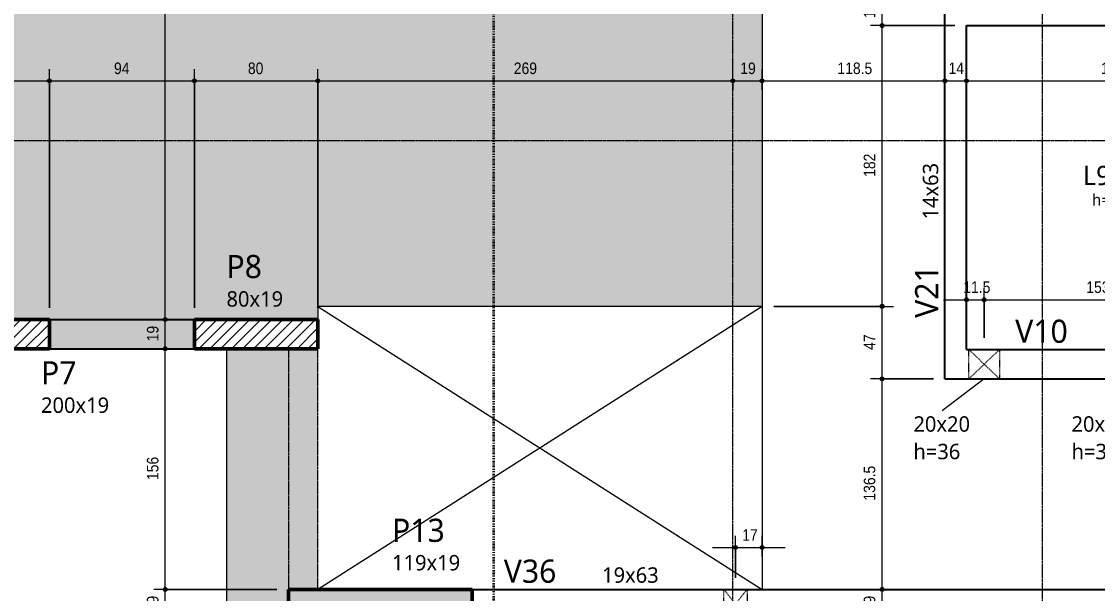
# Model space of a CAD drawing. Header units: centimetres. Extents: x -1475 to 26323, y -1238 to 84208.
# Drawn here: x 6985 to 7683, y -373 to -3 of the extents above; entities that cross this region are included whole.
import ezdxf

# ---------------------------------------------------------------- set-up
doc = ezdxf.new("R2010")
doc.units = ezdxf.units.CM
for name, pattern in [('Centro de 6 mm', [1.32, 0.6, -0.24, 0.24, -0.24]), ('Dash dot', [1.5875, 0.635, -0.47625, 0, -0.47625]), ('Hidden', [0.714375, 0.47625, -0.238125]), ('Traço', [0.635, 0.3175, -0.3175])]:
    doc.linetypes.add(name, pattern=pattern)
for name, color, linetype, lineweight in [('A-ANNO-DIMS', 7, 'Continuous', 9), ('A-ANNO-DIMS-50', 7, 'Continuous', 9), ('A-DETL', 7, 'Hidden', 18), ('A-FLOR', 7, 'Continuous', 9), ('A-FLOR-IDEN', 7, 'Continuous', 9), ('A-GENM', 7, 'Continuous', 18), ('A-GENM-HDLN', 7, 'Traço', 18), ('A-GENM-IDEN', 7, 'Continuous', 9), ('G-ANNO-SYMB', 7, 'Continuous', 9), ('S-BEAM', 7, 'Continuous', 9), ('S-BEAM-IDEN', 7, 'Continuous', 9), ('S-COLS', 7, 'Continuous', 9), ('S-COLS-IDEN', 7, 'Continuous', 9), ('S-GRID', 7, 'Continuous', 9)]:
    doc.layers.add(name, color=color, linetype=linetype, lineweight=lineweight)
doc.styles.add('Fira Sans', font='', dxfattribs={"width": 0.9, "height": 7.5})
doc.styles.add('Gadugi', font='gadugi.ttf', dxfattribs={"height": 10})
doc.styles.add('Gadugi_1', font='gadugi.ttf', dxfattribs={"height": 15})
doc.styles.add('Gadugi_3', font='gadugi.ttf', dxfattribs={"height": 7.5})
doc.styles.add('Gadugi_4', font='gadugi.ttf', dxfattribs={"height": 12.5})
doc.styles.get('Fira Sans').set_extended_font_data('Fira Sans')
doc.dimstyles.new('PED_R80_1_5mm_ACIMA_As_ESQ__R00', dxfattribs={"dimscale": 30.48, "dimtxt": 10.229846, "dimasz": 0.328084, "dimexe": 0.246063, "dimexo": 0.246063, "dimgap": 0.049213, "dimtad": 1, "dimdec": 1, "dimrnd": 0.5, "dimdsep": 46, "dimtxsty": 'Fira Sans', "dimblk1": 'DOTSMALL', "dimblk2": 'DOTSMALL', "dimsah": 1, "dimcen": 0.09, "dimdle": 0.492126, "dimazin": 0, "dimtfac": 1, "dimtdec": 4, "dimtix": 1, "dimtmove": 0, "dimatfit": 3, "dimfxl": 1, "dimtvp": 1, "dimtolj": 1, "dimtzin": 0, "dimarcsym": 2})
doc.dimstyles.new('PED_R80_1_5mm_ACIMA_As_ESQ__R00_4', dxfattribs={"dimscale": 30.48, "dimtxt": 10.229846, "dimasz": 0.328084, "dimexe": 0.246063, "dimexo": 0.246063, "dimgap": 0.049213, "dimtad": 1, "dimdec": 1, "dimrnd": 0.5, "dimdsep": 46, "dimtxsty": 'Fira Sans', "dimblk1": 'DOTSMALL', "dimblk2": 'DOTSMALL', "dimsah": 1, "dimcen": 0.09, "dimdle": 0.492126, "dimazin": 0, "dimtfac": 1, "dimtdec": 4, "dimtix": 1, "dimtmove": 0, "dimatfit": 3, "dimfxl": 1, "dimtvp": 1, "dimtolj": 1, "dimtzin": 0, "dimarcsym": 2})
pattern_1 = [(45, (8297.7794, 0), (-3.535534, 3.535534), [])]

# ---------------------------------------------------------------- blocks, each defined once
blk = doc.blocks.new('PED_FURO_RETANGULAR_R04_2020 _INSTÂNCIA_ - FURO RET-3778599-PL300 - FORMA DO DUPLEX SUPERIOR')
at = {"layer": 'A-GENM-HDLN'}
for p, q in [((-7.5, 9.5), (7.5, -9.5)), ((-7.5, -9.5), (7.5, 9.5)), ((-7.5, -9.5), (-7.5, 9.5)), ((7.5, 9.5), (7.5, -9.5))]:
    blk.add_line(p, q, dxfattribs=at)
blk = doc.blocks.new('PED_FURO_RETANGULAR_R04_2020 _INSTÂNCIA_ - FURO RET-3780401-PL300 - FORMA DO DUPLEX SUPERIOR')
at = {"layer": 'A-GENM-HDLN'}
for p, q in [((-10, 9.5), (10, -9.5)), ((-10, -9.5), (10, 9.5)), ((-10, -9.5), (-10, 9.5)), ((10, 9.5), (10, -9.5))]:
    blk.add_line(p, q, dxfattribs=at)
blk = doc.blocks.new('DIMBLOCK38-PL300 - FORMA DO DUPLEX SUPERIOR')
at = {"layer": 'A-ANNO-DIMS-50', "true_color": 0x000032}
h = blk.add_hatch(color=178, dxfattribs=at)
edge = h.paths.add_edge_path(flags=0)
edge.add_arc((7078.38, -370.75), 1.25, 0, 360)
h = blk.add_hatch(color=178, dxfattribs=at)
edge = h.paths.add_edge_path(flags=0)
edge.add_arc((7078.38, -389.75), 1.25, 0, 360)
at = {"layer": 'A-ANNO-DIMS-50', "color": 178, "true_color": 0x000032}
for p, q in [((7150.78, -370.75), (7070.88, -370.75)), ((7078.38, -389.75), (7078.38, -370.75)), ((7078.38, -370.75), (7150.78, -370.75)), ((7150.78, -389.75), (7070.88, -389.75)), ((7078.38, -389.75), (7150.78, -389.75))]:
    blk.add_line(p, q, dxfattribs=at)
for centre in [(7078.38, -370.75), (7078.38, -389.75)]:
    blk.add_circle(centre, 1.25, dxfattribs=at)
at = {"layer": 'A-ANNO-DIMS-50', "color": 0, "insert": (7066.49, -384.91), "char_height": 7.5, "width": 11.1741, "attachment_point": 1, "rotation": 90, "line_spacing_factor": 1.049215, "style": 'Fira Sans'}
blk.add_mtext('19', dxfattribs=at)
blk = doc.blocks.new('_DotSmall')
at = {"color": 0, "linetype": 'ByBlock', "const_width": 0.5}
blk.add_lwpolyline([(-0.0625, 0, 1), (0.0625, 0, 1)], format="xyb", close=True, dxfattribs=at)
blk = doc.blocks.new('DIMBLOCK39-PL300 - FORMA DO DUPLEX SUPERIOR')
at = {"layer": 'A-ANNO-DIMS-50', "true_color": 0x000032}
h = blk.add_hatch(color=178, dxfattribs=at)
edge = h.paths.add_edge_path(flags=0)
edge.add_arc((7078.38, -214.75), 1.25, 0, 360)
h = blk.add_hatch(color=178, dxfattribs=at)
edge = h.paths.add_edge_path(flags=0)
edge.add_arc((7078.38, -370.75), 1.25, 0, 360)
at = {"layer": 'A-ANNO-DIMS-50', "color": 178, "true_color": 0x000032}
for p, q in [((7084.11, -214.75), (7070.88, -214.75)), ((7078.38, -370.75), (7078.38, -214.75)), ((7078.38, -214.75), (7084.11, -214.75)), ((7150.78, -370.75), (7070.88, -370.75)), ((7078.38, -370.75), (7150.78, -370.75))]:
    blk.add_line(p, q, dxfattribs=at)
for centre in [(7078.38, -214.75), (7078.38, -370.75)]:
    blk.add_circle(centre, 1.25, dxfattribs=at)
at = {"layer": 'A-ANNO-DIMS-50', "color": 0, "insert": (7066.49, -299.83), "char_height": 7.5, "width": 16.9973, "attachment_point": 1, "rotation": 90, "line_spacing_factor": 1.049215, "style": 'Fira Sans'}
blk.add_mtext('156', dxfattribs=at)
blk = doc.blocks.new('DIMBLOCK40-PL300 - FORMA DO DUPLEX SUPERIOR')
at = {"layer": 'A-ANNO-DIMS-50', "true_color": 0x000032}
h = blk.add_hatch(color=178, dxfattribs=at)
edge = h.paths.add_edge_path(flags=0)
edge.add_arc((7078.38, -195.75), 1.25, 0, 360)
h = blk.add_hatch(color=178, dxfattribs=at)
edge = h.paths.add_edge_path(flags=0)
edge.add_arc((7078.38, -214.75), 1.25, 0, 360)
at = {"layer": 'A-ANNO-DIMS-50', "color": 178, "true_color": 0x000032}
for p, q in [((7084.11, -195.75), (7070.88, -195.75)), ((7078.38, -214.75), (7078.38, -195.75)), ((7078.38, -195.75), (7084.11, -195.75)), ((7084.11, -214.75), (7070.88, -214.75)), ((7078.38, -214.75), (7084.11, -214.75))]:
    blk.add_line(p, q, dxfattribs=at)
for centre in [(7078.38, -195.75), (7078.38, -214.75)]:
    blk.add_circle(centre, 1.25, dxfattribs=at)
at = {"layer": 'A-ANNO-DIMS-50', "color": 0, "insert": (7066.49, -209.91), "char_height": 7.5, "width": 11.1741, "attachment_point": 1, "rotation": 90, "line_spacing_factor": 1.049215, "style": 'Fira Sans'}
blk.add_mtext('19', dxfattribs=at)
blk = doc.blocks.new('DIMBLOCK41-PL300 - FORMA DO DUPLEX SUPERIOR')
at = {"layer": 'A-ANNO-DIMS-50', "true_color": 0x000032}
h = blk.add_hatch(color=178, dxfattribs=at)
edge = h.paths.add_edge_path(flags=0)
edge.add_arc((7078.38, 223.75), 1.25, 0, 360)
h = blk.add_hatch(color=178, dxfattribs=at)
edge = h.paths.add_edge_path(flags=0)
edge.add_arc((7078.38, -195.75), 1.25, 0, 360)
at = {"layer": 'A-ANNO-DIMS-50', "color": 178, "true_color": 0x000032}
for p, q in [((7084.11, 223.75), (7070.88, 223.75)), ((7078.38, -195.75), (7078.38, 223.75)), ((7078.38, 223.75), (7084.11, 223.75)), ((7084.11, -195.75), (7070.88, -195.75)), ((7078.38, -195.75), (7084.11, -195.75))]:
    blk.add_line(p, q, dxfattribs=at)
for centre in [(7078.38, 223.75), (7078.38, -195.75)]:
    blk.add_circle(centre, 1.25, dxfattribs=at)
at = {"layer": 'A-ANNO-DIMS-50', "color": 0, "insert": (7066.49, 3.18), "char_height": 7.5, "width": 25.9681, "attachment_point": 1, "rotation": 90, "line_spacing_factor": 1.049215, "style": 'Fira Sans'}
blk.add_mtext('419.5', dxfattribs=at)
blk = doc.blocks.new('DIMBLOCK52-PL300 - FORMA DO DUPLEX SUPERIOR')
at = {"layer": 'A-ANNO-DIMS-50', "true_color": 0x000032}
h = blk.add_hatch(color=178, dxfattribs=at)
edge = h.paths.add_edge_path(flags=0)
edge.add_arc((7543.02, -370.75), 1.25, 0, 360)
h = blk.add_hatch(color=178, dxfattribs=at)
edge = h.paths.add_edge_path(flags=0)
edge.add_arc((7543.02, -389.75), 1.25, 0, 360)
at = {"layer": 'A-ANNO-DIMS-50', "color": 178, "true_color": 0x000032}
for p, q in [((7548.75, -370.75), (7535.52, -370.75)), ((7543.02, -389.75), (7543.02, -370.75)), ((7543.02, -370.75), (7548.75, -370.75)), ((7548.75, -389.75), (7535.52, -389.75)), ((7543.02, -389.75), (7548.75, -389.75))]:
    blk.add_line(p, q, dxfattribs=at)
for centre in [(7543.02, -370.75), (7543.02, -389.75)]:
    blk.add_circle(centre, 1.25, dxfattribs=at)
at = {"layer": 'A-ANNO-DIMS-50', "color": 0, "insert": (7531.14, -384.91), "char_height": 7.5, "width": 11.1741, "attachment_point": 1, "rotation": 90, "line_spacing_factor": 1.049215, "style": 'Fira Sans'}
blk.add_mtext('19', dxfattribs=at)
blk = doc.blocks.new('DIMBLOCK53-PL300 - FORMA DO DUPLEX SUPERIOR')
at = {"layer": 'A-ANNO-DIMS-50', "true_color": 0x000032}
h = blk.add_hatch(color=178, dxfattribs=at)
edge = h.paths.add_edge_path(flags=0)
edge.add_arc((7543.02, -234.25), 1.25, 0, 360)
h = blk.add_hatch(color=178, dxfattribs=at)
edge = h.paths.add_edge_path(flags=0)
edge.add_arc((7543.02, -370.75), 1.25, 0, 360)
at = {"layer": 'A-ANNO-DIMS-50', "color": 178, "true_color": 0x000032}
for p, q in [((7576.28, -234.25), (7535.52, -234.25)), ((7543.02, -370.75), (7543.02, -234.25)), ((7543.02, -234.25), (7576.28, -234.25)), ((7548.75, -370.75), (7535.52, -370.75)), ((7543.02, -370.75), (7548.75, -370.75))]:
    blk.add_line(p, q, dxfattribs=at)
for centre in [(7543.02, -234.25), (7543.02, -370.75)]:
    blk.add_circle(centre, 1.25, dxfattribs=at)
at = {"layer": 'A-ANNO-DIMS-50', "color": 0, "insert": (7531.14, -313.19), "char_height": 7.5, "width": 25.6533, "attachment_point": 1, "rotation": 90, "line_spacing_factor": 1.049215, "style": 'Fira Sans'}
blk.add_mtext('136.5', dxfattribs=at)
blk = doc.blocks.new('DIMBLOCK54-PL300 - FORMA DO DUPLEX SUPERIOR')
at = {"layer": 'A-ANNO-DIMS-50', "true_color": 0x000032}
h = blk.add_hatch(color=178, dxfattribs=at)
edge = h.paths.add_edge_path(flags=0)
edge.add_arc((7543.02, -187.25), 1.25, 0, 360)
h = blk.add_hatch(color=178, dxfattribs=at)
edge = h.paths.add_edge_path(flags=0)
edge.add_arc((7543.02, -234.25), 1.25, 0, 360)
at = {"layer": 'A-ANNO-DIMS-50', "color": 178, "true_color": 0x000032}
for p, q in [((7472.78, -187.25), (7550.52, -187.25)), ((7543.02, -187.25), (7472.78, -187.25)), ((7543.02, -234.25), (7543.02, -187.25)), ((7576.28, -234.25), (7535.52, -234.25)), ((7543.02, -234.25), (7576.28, -234.25))]:
    blk.add_line(p, q, dxfattribs=at)
for centre in [(7543.02, -187.25), (7543.02, -234.25)]:
    blk.add_circle(centre, 1.25, dxfattribs=at)
at = {"layer": 'A-ANNO-DIMS-50', "color": 0, "insert": (7531.14, -215.47), "char_height": 7.5, "width": 11.3315, "attachment_point": 1, "rotation": 90, "line_spacing_factor": 1.049215, "style": 'Fira Sans'}
blk.add_mtext('47', dxfattribs=at)
blk = doc.blocks.new('DIMBLOCK55-PL300 - FORMA DO DUPLEX SUPERIOR')
at = {"layer": 'A-ANNO-DIMS-50', "true_color": 0x000032}
h = blk.add_hatch(color=178, dxfattribs=at)
edge = h.paths.add_edge_path(flags=0)
edge.add_arc((7543.02, -5.25), 1.25, 0, 360)
h = blk.add_hatch(color=178, dxfattribs=at)
edge = h.paths.add_edge_path(flags=0)
edge.add_arc((7543.02, -187.25), 1.25, 0, 360)
at = {"layer": 'A-ANNO-DIMS-50', "color": 178, "true_color": 0x000032}
for p, q in [((7590.28, -5.25), (7535.52, -5.25)), ((7543.02, -187.25), (7543.02, -5.25)), ((7543.02, -5.25), (7590.28, -5.25)), ((7472.78, -187.25), (7550.52, -187.25)), ((7543.02, -187.25), (7472.78, -187.25))]:
    blk.add_line(p, q, dxfattribs=at)
for centre in [(7543.02, -5.25), (7543.02, -187.25)]:
    blk.add_circle(centre, 1.25, dxfattribs=at)
at = {"layer": 'A-ANNO-DIMS-50', "color": 0, "insert": (7531.14, -103.33), "char_height": 7.5, "width": 16.9973, "attachment_point": 1, "rotation": 90, "line_spacing_factor": 1.049215, "style": 'Fira Sans'}
blk.add_mtext('182', dxfattribs=at)
blk = doc.blocks.new('DIMBLOCK56-PL300 - FORMA DO DUPLEX SUPERIOR')
at = {"layer": 'A-ANNO-DIMS-50', "true_color": 0x000032}
h = blk.add_hatch(color=178, dxfattribs=at)
edge = h.paths.add_edge_path(flags=0)
edge.add_arc((7543.02, 13.75), 1.25, 0, 360)
h = blk.add_hatch(color=178, dxfattribs=at)
edge = h.paths.add_edge_path(flags=0)
edge.add_arc((7543.02, -5.25), 1.25, 0, 360)
at = {"layer": 'A-ANNO-DIMS-50', "color": 178, "true_color": 0x000032}
for p, q in [((7590.28, 13.75), (7535.52, 13.75)), ((7543.02, -5.25), (7543.02, 13.75)), ((7543.02, 13.75), (7590.28, 13.75)), ((7590.28, -5.25), (7535.52, -5.25)), ((7543.02, -5.25), (7590.28, -5.25))]:
    blk.add_line(p, q, dxfattribs=at)
for centre in [(7543.02, 13.75), (7543.02, -5.25)]:
    blk.add_circle(centre, 1.25, dxfattribs=at)
at = {"layer": 'A-ANNO-DIMS-50', "color": 0, "insert": (7531.14, -0.41), "char_height": 7.5, "width": 11.1741, "attachment_point": 1, "rotation": 90, "line_spacing_factor": 1.049215, "style": 'Fira Sans'}
blk.add_mtext('19', dxfattribs=at)
blk = doc.blocks.new('DIMBLOCK150-PL300 - FORMA DO DUPLEX SUPERIOR')
at = {"layer": 'A-ANNO-DIMS-50', "true_color": 0x000032}
h = blk.add_hatch(color=178, dxfattribs=at)
edge = h.paths.add_edge_path(flags=0)
edge.add_arc((6822.28, -41.09), 1.25, 0, 360)
h = blk.add_hatch(color=178, dxfattribs=at)
edge = h.paths.add_edge_path(flags=0)
edge.add_arc((7003.28, -41.09), 1.25, 0, 360)
at = {"layer": 'A-ANNO-DIMS-50', "color": 178, "true_color": 0x000032}
for p, q in [((6822.28, -46.82), (6822.28, -33.59)), ((7003.28, -188.25), (7003.28, -33.59)), ((6822.28, -41.09), (7003.28, -41.09)), ((6822.28, -41.09), (6822.28, -46.82)), ((7003.28, -41.09), (7003.28, -188.25))]:
    blk.add_line(p, q, dxfattribs=at)
for centre in [(6822.28, -41.09), (7003.28, -41.09)]:
    blk.add_circle(centre, 1.25, dxfattribs=at)
at = {"layer": 'A-ANNO-DIMS-50', "color": 0, "insert": (6905.96, -29.2), "char_height": 7.5, "width": 16.3678, "attachment_point": 1, "line_spacing_factor": 1.049215, "style": 'Fira Sans'}
blk.add_mtext('181', dxfattribs=at)
blk = doc.blocks.new('DIMBLOCK151-PL300 - FORMA DO DUPLEX SUPERIOR')
at = {"layer": 'A-ANNO-DIMS-50', "true_color": 0x000032}
h = blk.add_hatch(color=178, dxfattribs=at)
edge = h.paths.add_edge_path(flags=0)
edge.add_arc((7003.28, -41.09), 1.25, 0, 360)
h = blk.add_hatch(color=178, dxfattribs=at)
edge = h.paths.add_edge_path(flags=0)
edge.add_arc((7097.28, -41.09), 1.25, 0, 360)
at = {"layer": 'A-ANNO-DIMS-50', "color": 178, "true_color": 0x000032}
for p, q in [((7003.28, -188.25), (7003.28, -33.59)), ((7097.28, -188.25), (7097.28, -33.59)), ((7003.28, -41.09), (7097.28, -41.09)), ((7003.28, -41.09), (7003.28, -188.25)), ((7097.28, -41.09), (7097.28, -188.25))]:
    blk.add_line(p, q, dxfattribs=at)
for centre in [(7003.28, -41.09), (7097.28, -41.09)]:
    blk.add_circle(centre, 1.25, dxfattribs=at)
at = {"layer": 'A-ANNO-DIMS-50', "color": 0, "insert": (7045.16, -29.2), "char_height": 7.5, "width": 12.2758, "attachment_point": 1, "line_spacing_factor": 1.049215, "style": 'Fira Sans'}
blk.add_mtext('94', dxfattribs=at)
blk = doc.blocks.new('DIMBLOCK152-PL300 - FORMA DO DUPLEX SUPERIOR')
at = {"layer": 'A-ANNO-DIMS-50', "true_color": 0x000032}
h = blk.add_hatch(color=178, dxfattribs=at)
edge = h.paths.add_edge_path(flags=0)
edge.add_arc((7097.28, -41.09), 1.25, 0, 360)
h = blk.add_hatch(color=178, dxfattribs=at)
edge = h.paths.add_edge_path(flags=0)
edge.add_arc((7177.28, -41.09), 1.25, 0, 360)
at = {"layer": 'A-ANNO-DIMS-50', "color": 178, "true_color": 0x000032}
for p, q in [((7097.28, -188.25), (7097.28, -33.59)), ((7177.28, -188.25), (7177.28, -33.59)), ((7097.28, -41.09), (7177.28, -41.09)), ((7097.28, -41.09), (7097.28, -188.25)), ((7177.28, -41.09), (7177.28, -188.25))]:
    blk.add_line(p, q, dxfattribs=at)
for centre in [(7097.28, -41.09), (7177.28, -41.09)]:
    blk.add_circle(centre, 1.25, dxfattribs=at)
at = {"layer": 'A-ANNO-DIMS-50', "color": 0, "insert": (7131.97, -29.2), "char_height": 7.5, "width": 12.748, "attachment_point": 1, "line_spacing_factor": 1.049215, "style": 'Fira Sans'}
blk.add_mtext('80', dxfattribs=at)
blk = doc.blocks.new('DIMBLOCK153-PL300 - FORMA DO DUPLEX SUPERIOR')
at = {"layer": 'A-ANNO-DIMS-50', "true_color": 0x000032}
h = blk.add_hatch(color=178, dxfattribs=at)
edge = h.paths.add_edge_path(flags=0)
edge.add_arc((7177.28, -41.09), 1.25, 0, 360)
h = blk.add_hatch(color=178, dxfattribs=at)
edge = h.paths.add_edge_path(flags=0)
edge.add_arc((7446.28, -41.09), 1.25, 0, 360)
at = {"layer": 'A-ANNO-DIMS-50', "color": 178, "true_color": 0x000032}
for p, q in [((7177.28, -188.25), (7177.28, -33.59)), ((7446.28, -46.82), (7446.28, -33.59)), ((7177.28, -41.09), (7446.28, -41.09)), ((7177.28, -41.09), (7177.28, -188.25)), ((7446.28, -41.09), (7446.28, -46.82))]:
    blk.add_line(p, q, dxfattribs=at)
for centre in [(7177.28, -41.09), (7446.28, -41.09)]:
    blk.add_circle(centre, 1.25, dxfattribs=at)
at = {"layer": 'A-ANNO-DIMS-50', "color": 0, "insert": (7304.3, -29.2), "char_height": 7.5, "width": 17.9416, "attachment_point": 1, "line_spacing_factor": 1.049215, "style": 'Fira Sans'}
blk.add_mtext('269', dxfattribs=at)
blk = doc.blocks.new('DIMBLOCK154-PL300 - FORMA DO DUPLEX SUPERIOR')
at = {"layer": 'A-ANNO-DIMS-50', "true_color": 0x000032}
h = blk.add_hatch(color=178, dxfattribs=at)
edge = h.paths.add_edge_path(flags=0)
edge.add_arc((7446.28, -41.09), 1.25, 0, 360)
h = blk.add_hatch(color=178, dxfattribs=at)
edge = h.paths.add_edge_path(flags=0)
edge.add_arc((7465.28, -41.09), 1.25, 0, 360)
at = {"layer": 'A-ANNO-DIMS-50', "color": 178, "true_color": 0x000032}
for p, q in [((7446.28, -46.82), (7446.28, -33.59)), ((7465.28, -46.82), (7465.28, -33.59)), ((7446.28, -41.09), (7465.28, -41.09)), ((7446.28, -41.09), (7446.28, -46.82)), ((7465.28, -41.09), (7465.28, -46.82))]:
    blk.add_line(p, q, dxfattribs=at)
for centre in [(7446.28, -41.09), (7465.28, -41.09)]:
    blk.add_circle(centre, 1.25, dxfattribs=at)
at = {"layer": 'A-ANNO-DIMS-50', "color": 0, "insert": (7451.12, -29.2), "char_height": 7.5, "width": 11.1741, "attachment_point": 1, "line_spacing_factor": 1.049215, "style": 'Fira Sans'}
blk.add_mtext('19', dxfattribs=at)
blk = doc.blocks.new('DIMBLOCK155-PL300 - FORMA DO DUPLEX SUPERIOR')
at = {"layer": 'A-ANNO-DIMS-50', "true_color": 0x000032}
h = blk.add_hatch(color=178, dxfattribs=at)
edge = h.paths.add_edge_path(flags=0)
edge.add_arc((7465.28, -41.09), 1.25, 0, 360)
h = blk.add_hatch(color=178, dxfattribs=at)
edge = h.paths.add_edge_path(flags=0)
edge.add_arc((7583.78, -41.09), 1.25, 0, 360)
at = {"layer": 'A-ANNO-DIMS-50', "color": 178, "true_color": 0x000032}
for p, q in [((7465.28, -46.82), (7465.28, -33.59)), ((7583.78, -46.82), (7583.78, -33.59)), ((7465.28, -41.09), (7583.78, -41.09)), ((7465.28, -41.09), (7465.28, -46.82)), ((7583.78, -41.09), (7583.78, -46.82))]:
    blk.add_line(p, q, dxfattribs=at)
for centre in [(7465.28, -41.09), (7583.78, -41.09)]:
    blk.add_circle(centre, 1.25, dxfattribs=at)
at = {"layer": 'A-ANNO-DIMS-50', "color": 0, "insert": (7514.1, -29.2), "char_height": 7.5, "width": 25.0238, "attachment_point": 1, "line_spacing_factor": 1.049215, "style": 'Fira Sans'}
blk.add_mtext('118.5', dxfattribs=at)
blk = doc.blocks.new('DIMBLOCK156-PL300 - FORMA DO DUPLEX SUPERIOR')
at = {"layer": 'A-ANNO-DIMS-50', "true_color": 0x000032}
h = blk.add_hatch(color=178, dxfattribs=at)
edge = h.paths.add_edge_path(flags=0)
edge.add_arc((7583.78, -41.09), 1.25, 0, 360)
h = blk.add_hatch(color=178, dxfattribs=at)
edge = h.paths.add_edge_path(flags=0)
edge.add_arc((7597.78, -41.09), 1.25, 0, 360)
at = {"layer": 'A-ANNO-DIMS-50', "color": 178, "true_color": 0x000032}
for p, q in [((7583.78, -46.82), (7583.78, -33.59)), ((7597.78, -46.82), (7597.78, -33.59)), ((7583.78, -41.09), (7597.78, -41.09)), ((7583.78, -41.09), (7583.78, -46.82)), ((7597.78, -41.09), (7597.78, -46.82))]:
    blk.add_line(p, q, dxfattribs=at)
for centre in [(7583.78, -41.09), (7597.78, -41.09)]:
    blk.add_circle(centre, 1.25, dxfattribs=at)
at = {"layer": 'A-ANNO-DIMS-50', "color": 0, "insert": (7586.12, -29.2), "char_height": 7.5, "width": 11.1741, "attachment_point": 1, "line_spacing_factor": 1.049215, "style": 'Fira Sans'}
blk.add_mtext('14', dxfattribs=at)
blk = doc.blocks.new('DIMBLOCK157-PL300 - FORMA DO DUPLEX SUPERIOR')
at = {"layer": 'A-ANNO-DIMS-50', "true_color": 0x000032}
h = blk.add_hatch(color=178, dxfattribs=at)
edge = h.paths.add_edge_path(flags=0)
edge.add_arc((7597.78, -41.09), 1.25, 0, 360)
h = blk.add_hatch(color=178, dxfattribs=at)
edge = h.paths.add_edge_path(flags=0)
edge.add_arc((7786.78, -41.09), 1.25, 0, 360)
at = {"layer": 'A-ANNO-DIMS-50', "color": 178, "true_color": 0x000032}
for p, q in [((7597.78, -46.82), (7597.78, -33.59)), ((7786.78, -46.82), (7786.78, -33.59)), ((7597.78, -41.09), (7786.78, -41.09)), ((7597.78, -41.09), (7597.78, -46.82)), ((7786.78, -41.09), (7786.78, -46.82))]:
    blk.add_line(p, q, dxfattribs=at)
for centre in [(7597.78, -41.09), (7786.78, -41.09)]:
    blk.add_circle(centre, 1.25, dxfattribs=at)
at = {"layer": 'A-ANNO-DIMS-50', "color": 0, "insert": (7685, -29.2), "char_height": 7.5, "width": 17.4694, "attachment_point": 1, "line_spacing_factor": 1.049215, "style": 'Fira Sans'}
blk.add_mtext('189', dxfattribs=at)
blk = doc.blocks.new('DIMBLOCK239-PL300 - FORMA DO DUPLEX SUPERIOR')
at = {"layer": 'A-ANNO-DIMS-50', "true_color": 0x000032}
h = blk.add_hatch(color=178, dxfattribs=at)
edge = h.paths.add_edge_path(flags=0)
edge.add_arc((7597.78, -182.95), 1.25, 0, 360)
h = blk.add_hatch(color=178, dxfattribs=at)
edge = h.paths.add_edge_path(flags=0)
edge.add_arc((7609.25, -182.95), 1.25, 0, 360)
at = {"layer": 'A-ANNO-DIMS-50', "color": 178, "true_color": 0x000032}
for p, q in [((7597.78, -188.68), (7597.78, -175.45)), ((7609.25, -207.75), (7609.25, -175.45)), ((7582.78, -182.95), (7609.25, -182.95)), ((7597.78, -182.95), (7597.78, -188.68)), ((7609.25, -182.95), (7609.25, -207.75))]:
    blk.add_line(p, q, dxfattribs=at)
for centre in [(7597.78, -182.95), (7609.25, -182.95)]:
    blk.add_circle(centre, 1.25, dxfattribs=at)
at = {"layer": 'A-ANNO-DIMS-50', "color": 0, "insert": (7595.71, -171.06), "char_height": 7.5, "width": 18.7285, "attachment_point": 1, "line_spacing_factor": 1.049215, "style": 'Fira Sans'}
blk.add_mtext('11.5', dxfattribs=at)
blk = doc.blocks.new('DIMBLOCK240-PL300 - FORMA DO DUPLEX SUPERIOR')
at = {"layer": 'A-ANNO-DIMS-50', "true_color": 0x000032}
h = blk.add_hatch(color=178, dxfattribs=at)
edge = h.paths.add_edge_path(flags=0)
edge.add_arc((7609.25, -182.95), 1.25, 0, 360)
h = blk.add_hatch(color=178, dxfattribs=at)
edge = h.paths.add_edge_path(flags=0)
edge.add_arc((7762.69, -182.95), 1.25, 0, 360)
at = {"layer": 'A-ANNO-DIMS-50', "color": 178, "true_color": 0x000032}
for p, q in [((7609.25, -207.75), (7609.25, -175.45)), ((7762.69, -207.75), (7762.69, -175.45)), ((7609.25, -182.95), (7762.69, -182.95)), ((7609.25, -182.95), (7609.25, -207.75)), ((7762.69, -182.95), (7762.69, -207.75))]:
    blk.add_line(p, q, dxfattribs=at)
for centre in [(7609.25, -182.95), (7762.69, -182.95)]:
    blk.add_circle(centre, 1.25, dxfattribs=at)
at = {"layer": 'A-ANNO-DIMS-50', "color": 0, "insert": (7675.41, -171.06), "char_height": 7.5, "width": 25.3385, "attachment_point": 1, "line_spacing_factor": 1.049215, "style": 'Fira Sans'}
blk.add_mtext('153.5', dxfattribs=at)
blk = doc.blocks.new('DIMBLOCK315-PL300 - FORMA DO DUPLEX SUPERIOR')
at = {"layer": 'A-ANNO-DIMS-50', "true_color": 0x000032}
h = blk.add_hatch(color=178, dxfattribs=at)
edge = h.paths.add_edge_path(flags=0)
edge.add_arc((7448.03, -343.6), 1.25, 0, 360)
h = blk.add_hatch(color=178, dxfattribs=at)
edge = h.paths.add_edge_path(flags=0)
edge.add_arc((7465.28, -343.6), 1.25, 0, 360)
at = {"layer": 'A-ANNO-DIMS-50', "color": 178, "true_color": 0x000032}
for p, q in [((7448.03, -363.25), (7448.03, -336.1)), ((7465.28, -349.34), (7465.28, -336.1)), ((7433.03, -343.6), (7480.28, -343.6)), ((7448.03, -343.6), (7448.03, -363.25)), ((7465.28, -343.6), (7465.28, -349.34))]:
    blk.add_line(p, q, dxfattribs=at)
for centre in [(7448.03, -343.6), (7465.28, -343.6)]:
    blk.add_circle(centre, 1.25, dxfattribs=at)
at = {"layer": 'A-ANNO-DIMS-50', "color": 0, "insert": (7452.39, -331.72), "char_height": 7.5, "width": 10.2298, "attachment_point": 1, "line_spacing_factor": 1.049215, "style": 'Fira Sans'}
blk.add_mtext('17', dxfattribs=at)

msp = doc.modelspace()

# ---------------------------------------------------------------- hatches: boundary and pattern name
at = {"layer": 'A-DETL', "linetype": 'Continuous', "true_color": 0xccffcc}
msp.add_hatch(color=254, dxfattribs=at).paths.add_polyline_path([(7177.28, -370.75), (7177.28, -214.75), (7158.28, -214.75), (7158.28, -370.75)], flags=0)
at = {"layer": 'A-FLOR', "lineweight": 18, "true_color": 0xd9d9d9}
msp.add_hatch(color=254, dxfattribs=at).paths.add_polyline_path([(7097.28, -195.75), (7177.28, -195.75), (7177.28, -187.25), (7465.28, -187.25), (7465.28, 390.25), (6822.28, 390.25), (6822.28, -195.75), (7003.28, -195.75)], flags=0)
at = {"layer": 'A-FLOR', "lineweight": 18, "true_color": 0xe6b8b7}
msp.add_hatch(color=9, dxfattribs=at).paths.add_polyline_path([(9477.28, -1119.75), (9477.28, -214.75), (9437.28, -214.75), (9437.28, -1079.75), (7158.28, -1079.75), (7158.28, -214.75), (7118.28, -214.75), (7118.28, -1119.75), (9439.9, -1119.75)], flags=0)
at = {"layer": 'S-BEAM', "true_color": 0xccffcc}
msp.add_hatch(color=254, dxfattribs=at).paths.add_polyline_path([(7097.28, -214.75), (7097.28, -195.75), (7003.28, -195.75), (7003.28, -214.75)], flags=0)
at = {"layer": 'S-COLS', "lineweight": 18, "true_color": 0x808080}
h = msp.add_hatch(dxfattribs=at)
h.set_pattern_fill('FP_1', color=8, style=0, pattern_type=2)
h.set_pattern_definition(pattern_1)
h.paths.add_polyline_path([(6803.28, -214.75), (7003.28, -214.75), (7003.28, -195.75), (6803.28, -195.75)], flags=0)
h = msp.add_hatch(dxfattribs=at)
h.set_pattern_fill('FP_1', color=8, style=0, pattern_type=2)
h.set_pattern_definition(pattern_1)
h.paths.add_polyline_path([(7177.28, -214.75), (7177.28, -195.75), (7097.28, -195.75), (7097.28, -214.75)], flags=0)
at = {"layer": 'S-COLS', "true_color": 0x808080}
msp.add_hatch(color=8, dxfattribs=at).paths.add_polyline_path([(7158.28, -389.75), (7277.28, -389.75), (7277.28, -370.75), (7158.28, -370.75)], flags=0)

# ---------------------------------------------------------------- linework, layer by layer
at = {"lineweight": 18}
for p, q in [((7465.27, -187.25), (7177.29, -370.75)), ((7177.29, -187.25), (7465.27, -370.75))]:
    msp.add_line(p, q, dxfattribs=at)
at = {"layer": 'A-DETL'}
for p, q in [((7158.28, -214.75), (7177.28, -214.75)), ((7177.28, -214.75), (7158.28, -214.75)), ((7158.28, -214.75), (7158.28, -370.75)), ((7177.28, -370.75), (7177.28, -214.75)), ((7177.28, -370.75), (7177.28, -214.75)), ((7158.28, -370.75), (7177.28, -370.75)), ((7177.28, -370.75), (7158.28, -370.75))]:
    msp.add_line(p, q, dxfattribs=at)
at = {"layer": 'A-FLOR', "lineweight": 18}
for p, q in [((7465.28, 390.25), (7465.28, -370.75)), ((7465.28, -187.25), (7177.28, -187.25)), ((7177.28, -187.25), (7177.28, -195.75)), ((7118.28, -1119.75), (7118.28, -214.75))]:
    msp.add_line(p, q, dxfattribs=at)
at = {"layer": 'A-GENM-IDEN'}
msp.add_line((7609.25, -234.25), (7582.05, -254.94), dxfattribs=at)
at = {"layer": 'G-ANNO-SYMB', "linetype": 'Centro de 6 mm'}
for p, q in [((7446.28, -795.38), (7446.28, 478.94)), ((7647.05, -1149.99), (7647.05, 442.77)), ((6592.6, -79.8), (10004.87, -79.8))]:
    msp.add_line(p, q, dxfattribs=at)
at = {"layer": 'S-BEAM', "lineweight": 25}
for p, q in [((7583.78, -215.25), (7583.78, 390.25)), ((7597.78, -5.25), (7786.78, -5.25)), ((7597.78, -215.25), (7597.78, -5.25)), ((7003.28, -195.75), (7097.28, -195.75)), ((7003.28, -214.75), (7097.28, -214.75)), ((7583.78, -234.25), (7583.78, -215.25)), ((7597.78, -215.25), (7786.78, -215.25)), ((7583.78, -234.25), (7786.78, -234.25)), ((7277.28, -370.75), (8002.78, -370.75))]:
    msp.add_line(p, q, dxfattribs=at)
at = {"layer": 'S-COLS', "lineweight": 50}
for p, q in [((6803.28, -195.75), (7003.28, -195.75)), ((7003.28, -195.75), (7003.28, -214.75)), ((7097.28, -214.75), (7097.28, -195.75)), ((7097.28, -195.75), (7177.28, -195.75)), ((7177.28, -195.75), (7177.28, -214.75)), ((7003.28, -214.75), (6803.28, -214.75)), ((7177.28, -214.75), (7097.28, -214.75)), ((7158.28, -389.75), (7158.28, -370.75)), ((7158.28, -370.75), (7277.28, -370.75)), ((7277.28, -370.75), (7277.28, -389.75))]:
    msp.add_line(p, q, dxfattribs=at)
at = {"layer": 'S-GRID', "color": 6, "linetype": 'Dash dot', "lineweight": 35, "true_color": 0xff00ff}
msp.add_line((7291.28, -1165.57), (7291.28, 739.97), dxfattribs=at)

# ---------------------------------------------------------------- block references
at = {"layer": 'A-GENM', "linetype": 'Traço'}
for name, p in [('PED_FURO_RETANGULAR_R04_2020 _INSTÂNCIA_ - FURO RET-3780401-PL300 - FORMA DO DUPLEX SUPERIOR', (7609.25, -224.75)), ('PED_FURO_RETANGULAR_R04_2020 _INSTÂNCIA_ - FURO RET-3778599-PL300 - FORMA DO DUPLEX SUPERIOR', (7448.03, -380.25))]:
    msp.add_blockref(name, p, dxfattribs=at)

# ---------------------------------------------------------------- texts
at = {"layer": 'A-FLOR-IDEN', "attachment_point": 1}
for s, insert, char_height, width, style in [('L9', (7673.26, -96.16), 12.5, 21.6456, 'Gadugi_4'), ('h=10', (7679.15, -114.45), 7.5, 29.6624, 'Gadugi_3')]:
    msp.add_mtext(s, dxfattribs=dict(at, insert=insert, char_height=char_height, width=width, style=style))
at = {"layer": 'A-GENM-IDEN', "char_height": 10, "attachment_point": 1, "style": 'Gadugi'}
for s, insert, width in [('20x20', (7563.35, -258.5), 44.8945), ('20x20', (7665.84, -258.5), 44.8945), ('h=36', (7563.35, -276.36), 39.6835), ('h=36', (7665.84, -276.36), 39.6835)]:
    msp.add_mtext(s, dxfattribs=dict(at, insert=insert, width=width))
at = {"layer": 'S-BEAM-IDEN', "attachment_point": 1, "rotation": 90}
for s, insert, char_height, width, style in [('14x63', (7569.46, -130.98), 10, 44.8945, 'Gadugi'), ('V21', (7564.43, -194.69), 15, 44.0928, 'Gadugi_1')]:
    msp.add_mtext(s, dxfattribs=dict(at, insert=insert, char_height=char_height, width=width, style=style))
at = {"layer": 'S-BEAM-IDEN', "attachment_point": 1}
for s, insert, char_height, width, style in [('V10', (7629.35, -195.9), 15, 44.0928, 'Gadugi_1'), ('V36', (7297.84, -351.4), 15, 44.0928, 'Gadugi_1'), ('19x63', (7361.55, -356.43), 10, 44.8945, 'Gadugi')]:
    msp.add_mtext(s, dxfattribs=dict(at, insert=insert, char_height=char_height, width=width, style=style))
at = {"layer": 'S-COLS-IDEN', "attachment_point": 1}
for s, insert, char_height, width, style in [('P8', (7118.08, -153.95), 15, 28.4599, 'Gadugi_1'), ('80x19', (7118.08, -177.44), 10, 44.8945, 'Gadugi'), ('P7', (6997.86, -222.81), 15, 28.4599, 'Gadugi_1'), ('200x19', (6997.86, -246.3), 10, 54.1139, 'Gadugi'), ('P13', (7225.4, -324.92), 15, 42.4894, 'Gadugi_1'), ('119x19', (7225.4, -348.41), 10, 54.1139, 'Gadugi')]:
    msp.add_mtext(s, dxfattribs=dict(at, insert=insert, char_height=char_height, width=width, style=style))

# ---------------------------------------------------------------- dimensions: what is measured, and where the dimension line sits
at = {"layer": 'A-ANNO-DIMS', "color": 178, "true_color": 0x000032}
for base, p1, p2, override, picture, middle in [((7078.38, 223.75), (7076.61, -195.75), (7076.61, 223.75), {"dimpost": '<>', "dimfxl": 419.499996}, 'DIMBLOCK41-PL300 - FORMA DO DUPLEX SUPERIOR', (7073.01, 14)), ((7543.02, 13.75), (7597.78, -5.25), (7597.78, 13.75), {"dimpost": '<>', "dimfxl": 19}, 'DIMBLOCK56-PL300 - FORMA DO DUPLEX SUPERIOR', (7537.65, 4.25)), ((7543.02, -5.25), (7465.28, -187.25), (7597.78, -5.25), {"dimpost": '<>', "dimfxl": 225.122744}, 'DIMBLOCK55-PL300 - FORMA DO DUPLEX SUPERIOR', (7537.71, -96.25)), ((7543.02, -187.25), (7583.78, -234.25), (7465.28, -187.25), {"dimpost": '<>', "dimfxl": 127.480391}, 'DIMBLOCK54-PL300 - FORMA DO DUPLEX SUPERIOR', (7537.72, -210.75)), ((7078.38, -195.75), (7076.61, -214.75), (7076.61, -195.75), {"dimpost": '<>', "dimfxl": 19}, 'DIMBLOCK40-PL300 - FORMA DO DUPLEX SUPERIOR', (7073.01, -205.25)), ((7078.38, -214.75), (7158.28, -370.75), (7076.61, -214.75), {"dimpost": '<>', "dimfxl": 176.085234}, 'DIMBLOCK39-PL300 - FORMA DO DUPLEX SUPERIOR', (7073.06, -292.75)), ((7543.02, -234.25), (7541.25, -370.75), (7583.78, -234.25), {"dimpost": '<>', "dimfxl": 142.971037}, 'DIMBLOCK53-PL300 - FORMA DO DUPLEX SUPERIOR', (7537.71, -302.5)), ((7078.38, -370.75), (7158.28, -389.75), (7158.28, -370.75), {"dimpost": '<>', "dimfxl": 19}, 'DIMBLOCK38-PL300 - FORMA DO DUPLEX SUPERIOR', (7073.01, -380.25)), ((7543.02, -370.75), (7541.25, -389.75), (7541.25, -370.75), {"dimpost": '<>', "dimfxl": 19}, 'DIMBLOCK52-PL300 - FORMA DO DUPLEX SUPERIOR', (7537.65, -380.25))]:
    dim = msp.add_linear_dim(base=base, p1=p1, p2=p2, angle=90, dimstyle='PED_R80_1_5mm_ACIMA_As_ESQ__R00', override=override, dxfattribs=at)
    dim.commit()
    dim.dimension.update_dxf_attribs({"geometry": picture, "text_midpoint": middle})
for base, p1, p2, dimstyle, override, picture, middle in [((7003.28, -41.09), (6822.28, -39.32), (7003.28, -195.75), 'PED_R80_1_5mm_ACIMA_As_ESQ__R00', {"dimpost": '<>', "dimfxl": 239.231107}, 'DIMBLOCK150-PL300 - FORMA DO DUPLEX SUPERIOR', (6912.78, -35.77)), ((7097.28, -41.09), (7003.28, -195.75), (7097.28, -195.75), 'PED_R80_1_5mm_ACIMA_As_ESQ__R00', {"dimpost": '<>', "dimfxl": 94}, 'DIMBLOCK151-PL300 - FORMA DO DUPLEX SUPERIOR', (7050.28, -35.72)), ((7177.28, -41.09), (7097.28, -195.75), (7177.28, -195.75), 'PED_R80_1_5mm_ACIMA_As_ESQ__R00', {"dimpost": '<>', "dimfxl": 80}, 'DIMBLOCK152-PL300 - FORMA DO DUPLEX SUPERIOR', (7137.28, -35.77)), ((7446.28, -41.09), (7177.28, -195.75), (7446.28, -39.32), 'PED_R80_1_5mm_ACIMA_As_ESQ__R00', {"dimpost": '<>', "dimfxl": 311.177638}, 'DIMBLOCK153-PL300 - FORMA DO DUPLEX SUPERIOR', (7311.78, -35.72)), ((7465.28, -41.09), (7446.28, -39.32), (7465.28, -39.32), 'PED_R80_1_5mm_ACIMA_As_ESQ__R00', {"dimpost": '<>', "dimfxl": 19}, 'DIMBLOCK154-PL300 - FORMA DO DUPLEX SUPERIOR', (7455.78, -35.72)), ((7583.78, -41.09), (7465.28, -39.32), (7583.78, -39.32), 'PED_R80_1_5mm_ACIMA_As_ESQ__R00', {"dimpost": '<>', "dimfxl": 118.5}, 'DIMBLOCK155-PL300 - FORMA DO DUPLEX SUPERIOR', (7524.53, -35.77)), ((7597.78, -41.09), (7583.78, -39.32), (7597.78, -39.32), 'PED_R80_1_5mm_ACIMA_As_ESQ__R00', {"dimpost": '<>', "dimfxl": 14}, 'DIMBLOCK156-PL300 - FORMA DO DUPLEX SUPERIOR', (7590.78, -35.84)), ((7786.78, -41.09), (7597.78, -39.32), (7786.78, -39.32), 'PED_R80_1_5mm_ACIMA_As_ESQ__R00', {"dimpost": '<>', "dimfxl": 189}, 'DIMBLOCK157-PL300 - FORMA DO DUPLEX SUPERIOR', (7692.28, -35.72)), ((7609.25, -182.95), (7597.78, -181.18), (7609.25, -215.25), 'PED_R80_1_5mm_ACIMA_As_ESQ__R00', {"dimpost": '<>', "dimfxl": 35.949845}, 'DIMBLOCK239-PL300 - FORMA DO DUPLEX SUPERIOR', (7603.51, -177.63)), ((7762.69, -182.95), (7609.25, -215.25), (7762.69, -215.25), 'PED_R80_1_5mm_ACIMA_As_ESQ__R00', {"dimpost": '<>', "dimfxl": 153.439253}, 'DIMBLOCK240-PL300 - FORMA DO DUPLEX SUPERIOR', (7685.97, -177.63)), ((7465.2794, -343.6048), (7448.0327, -370.75), (7465.2794, -341.837), 'PED_R80_1_5mm_ACIMA_As_ESQ__R00_4', {"dimpost": '<>', "dimfxl": 33.666149}, 'DIMBLOCK315-PL300 - FORMA DO DUPLEX SUPERIOR', (7456.656, -338.3003))]:
    dim = msp.add_linear_dim(base=base, p1=p1, p2=p2, dimstyle=dimstyle, override=override, dxfattribs=at)
    dim.commit()
    dim.dimension.update_dxf_attribs({"geometry": picture, "text_midpoint": middle})

doc.saveas('drawing.dxf')
